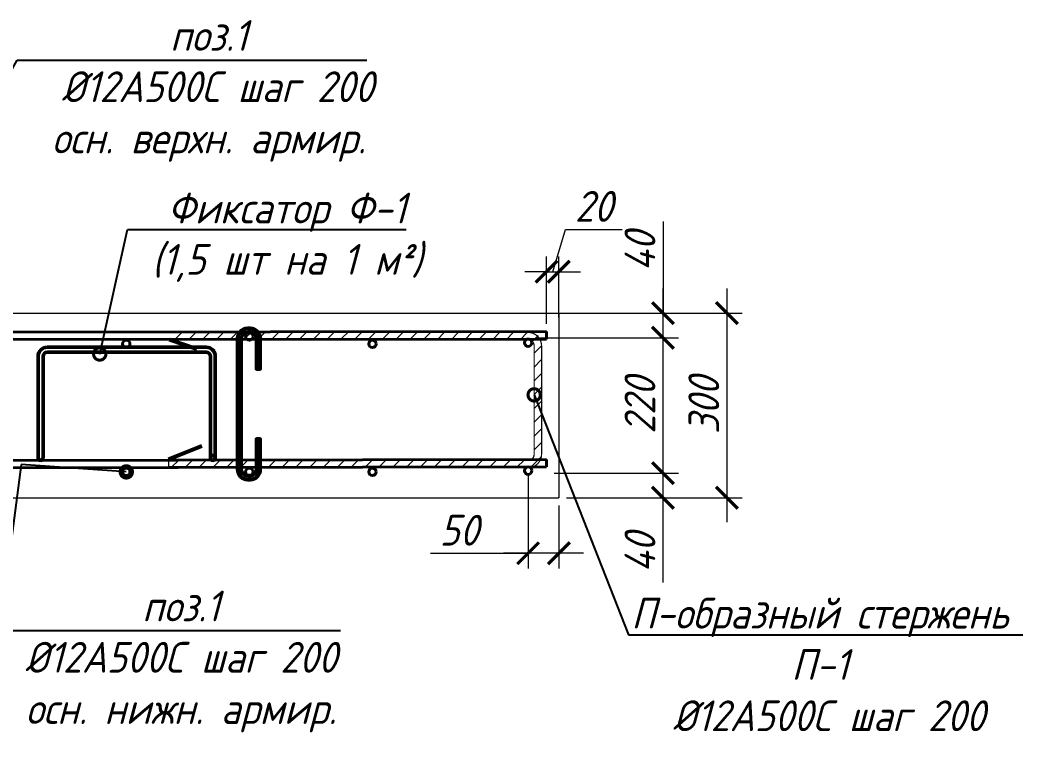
# Model space of a CAD drawing. Header units: millimetres. Extents: x 504091 to 2165846, y 135022 to 442887.
# Drawn here: x 1502811 to 1504441, y 246325 to 247497 of the extents above; entities that cross this region are included whole.
import ezdxf
from ezdxf import colors
from ezdxf.entities.mleader import LeaderData, LeaderLine
from ezdxf.math import Vec2, Vec3

# ---------------------------------------------------------------- set-up
doc = ezdxf.new("R2010")
doc.units = ezdxf.units.MM
doc.layers.get('Defpoints').update_dxf_attribs({"color": 255})
for name, color, linetype, lineweight in [('Арматура 12', 26, 'Continuous', 50), ('К_Арматура 8', 134, 'Continuous', 50), ('КР_Арматура 12', 174, 'Continuous', 40), ('Монолит тонкий', 204, 'Continuous', 9), ('ОПАЛУБКА', 32, 'Continuous', 30), ('Размер', 7, 'Continuous', 13), ('Размеры КР', 164, 'Continuous', 9)]:
    doc.layers.add(name, color=color, linetype=linetype, lineweight=lineweight)
doc.layers.add('Контур', color=7, linetype='Continuous')
doc.styles.add('GOST 2.304_new', font='isocpeur.ttf', dxfattribs={"width": 0.9, "oblique": 15})
doc.dimstyles.new('SPDS 1_20', dxfattribs={"dimscale": 20, "dimtxt": 2.5, "dimasz": 1.77, "dimexe": 1.25, "dimexo": 0.625, "dimtad": 1, "dimdec": 0, "dimrnd": 0.001, "dimtxsty": 'GOST 2.304_new', "dimblk": 'ARCHTICK', "dimcen": 2.5, "dimdle": 2, "dimclrt": 256, "dimadec": 0, "dimazin": 2, "dimtfac": 0.75, "dimtdec": 0, "dimtmove": 1, "dimatfit": 3, "dimfxl": 0, "dimtolj": 1, "dimlwd": 9, "dimlwe": 9, "dimarcsym": 0})
pattern_1 = [(45, (455277.81, 39026.592), (-11.22532015, 11.22532015), [])]

# ---------------------------------------------------------------- blocks, each defined once
blk = doc.blocks.new('_DotSmall')
at = {"color": 0, "linetype": 'ByBlock', "lineweight": 35, "const_width": 0.5}
blk.add_lwpolyline([(-0.0625, 0, 1), (0.0625, 0, 1)], format="xyb", close=True, dxfattribs=at)
blk = doc.blocks.new('_ArchTick')
at = {"color": 0, "linetype": 'ByBlock', "const_width": 0.15}
blk.add_lwpolyline([(-0.5, -0.5), (0.5, 0.5)], dxfattribs=at)
blk = doc.blocks.new('*D4399')
at = {"layer": 'Defpoints', "color": 0, "lineweight": 20, "transparency": 16777216}
for p in [(1503636.5, 246772.6), (1503686.5, 246720.6), (1503636.5, 246630.3)]:
    blk.add_point(p, dxfattribs=at)
at = {"layer": 'Контур', "color": 0, "lineweight": 9, "transparency": 16777216}
for p, q in [((1503636.5, 246760.1), (1503636.5, 246605.3)), ((1503686.5, 246708.1), (1503686.5, 246605.3)), ((1503478.1, 246630.3), (1503636.5, 246630.3)), ((1503726.5, 246630.3), (1503596.5, 246630.3))]:
    blk.add_line(p, q, dxfattribs=at)
at = {"layer": 'Контур', "color": 0, "lineweight": 9, "transparency": 16777216, "xscale": 35.4, "yscale": 35.4, "zscale": 35.4, "rotation": 180}
blk.add_blockref('_ArchTick', (1503636.5, 246630.3), dxfattribs=at)
at = {"layer": 'Контур', "color": 0, "lineweight": 9, "transparency": 16777216, "xscale": 35.4, "yscale": 35.4, "zscale": 35.4}
blk.add_blockref('_ArchTick', (1503686.5, 246630.3), dxfattribs=at)
at = {"layer": 'Контур', "lineweight": 20, "transparency": 16777216, "insert": (1503524.3, 246667.8), "char_height": 50, "attachment_point": 5, "style": 'GOST 2.304_new'}
blk.add_mtext('\\A1;50', dxfattribs=at)
blk = doc.blocks.new('*D4400')
at = {"layer": 'Defpoints', "color": 0, "lineweight": 20, "transparency": 16777216}
for p in [(1503666.5, 246760.6), (1503855.8, 246760.6), (1503686.5, 246720.6)]:
    blk.add_point(p, dxfattribs=at)
at = {"layer": 'Размеры КР', "color": 0, "lineweight": 9, "transparency": 16777216}
for p, q in [((1503855.8, 246680.6), (1503855.8, 246800.6)), ((1503679, 246760.6), (1503880.8, 246760.6)), ((1503699, 246720.6), (1503880.8, 246720.6)), ((1503855.8, 246582.8), (1503855.8, 246720.6))]:
    blk.add_line(p, q, dxfattribs=at)
at = {"layer": 'Размеры КР', "color": 0, "lineweight": 9, "transparency": 16777216, "xscale": 35.4, "yscale": 35.4, "zscale": 35.4}
for p, rotation in [((1503855.8, 246760.6), 90), ((1503855.8, 246720.6), 270)]:
    blk.add_blockref('_ArchTick', p, dxfattribs=dict(at, rotation=rotation))
at = {"layer": 'Размеры КР', "lineweight": 20, "transparency": 16777216, "insert": (1503818.3, 246631.2), "char_height": 50, "attachment_point": 5, "rotation": 90, "style": 'GOST 2.304_new'}
blk.add_mtext('\\A1;40', dxfattribs=at)
blk = doc.blocks.new('*D4401')
at = {"layer": 'Defpoints', "color": 0, "lineweight": 20, "transparency": 16777216}
for p in [(1503636.5, 246980.6), (1503855.8, 246980.6), (1503666.5, 246760.6)]:
    blk.add_point(p, dxfattribs=at)
at = {"layer": 'Размеры КР', "color": 0, "lineweight": 9, "transparency": 16777216}
for p, q in [((1503855.8, 246720.6), (1503855.8, 247020.6)), ((1503649, 246980.6), (1503880.8, 246980.6)), ((1503679, 246760.6), (1503880.8, 246760.6))]:
    blk.add_line(p, q, dxfattribs=at)
at = {"layer": 'Размеры КР', "color": 0, "lineweight": 9, "transparency": 16777216, "xscale": 35.4, "yscale": 35.4, "zscale": 35.4}
for p, rotation in [((1503855.8, 246980.6), 90), ((1503855.8, 246760.6), 270)]:
    blk.add_blockref('_ArchTick', p, dxfattribs=dict(at, rotation=rotation))
at = {"layer": 'Размеры КР', "lineweight": 20, "transparency": 16777216, "insert": (1503818.3, 246870.6), "char_height": 50, "attachment_point": 5, "rotation": 90, "style": 'GOST 2.304_new'}
blk.add_mtext('\\A1;220', dxfattribs=at)
blk = doc.blocks.new('*D4402')
at = {"layer": 'Defpoints', "color": 0, "lineweight": 20, "transparency": 16777216}
for p in [(1503636.5, 247020.6), (1503855.8, 247020.6), (1503636.5, 246980.6)]:
    blk.add_point(p, dxfattribs=at)
at = {"layer": 'Размеры КР', "color": 0, "lineweight": 9, "transparency": 16777216}
for p, q in [((1503855.8, 247169.4), (1503855.8, 247020.6)), ((1503855.8, 246940.6), (1503855.8, 247060.6)), ((1503649, 247020.6), (1503880.8, 247020.6)), ((1503649, 246980.6), (1503880.8, 246980.6))]:
    blk.add_line(p, q, dxfattribs=at)
at = {"layer": 'Размеры КР', "color": 0, "lineweight": 9, "transparency": 16777216, "xscale": 35.4, "yscale": 35.4, "zscale": 35.4}
for p, rotation in [((1503855.8, 247020.6), 90), ((1503855.8, 246980.6), 270)]:
    blk.add_blockref('_ArchTick', p, dxfattribs=dict(at, rotation=rotation))
at = {"layer": 'Размеры КР', "lineweight": 20, "transparency": 16777216, "insert": (1503818.3, 247120.9), "char_height": 50, "attachment_point": 5, "rotation": 90, "style": 'GOST 2.304_new'}
blk.add_mtext('\\A1;40', dxfattribs=at)
blk = doc.blocks.new('*D4403')
at = {"layer": 'Defpoints', "color": 0, "lineweight": 20, "transparency": 16777216}
for p in [(1503734.7, 247020.6), (1503749.3, 246720.6), (1503959.6, 246720.6)]:
    blk.add_point(p, dxfattribs=at)
at = {"layer": 'Размеры КР', "color": 0, "lineweight": 9, "transparency": 16777216}
for p, q in [((1503959.6, 247060.6), (1503959.6, 246680.6)), ((1503747.2, 247020.6), (1503984.6, 247020.6)), ((1503761.8, 246720.6), (1503984.6, 246720.6))]:
    blk.add_line(p, q, dxfattribs=at)
at = {"layer": 'Размеры КР', "color": 0, "lineweight": 9, "transparency": 16777216, "xscale": 35.4, "yscale": 35.4, "zscale": 35.4}
for p, rotation in [((1503959.6, 247020.6), 90), ((1503959.6, 246720.6), 270)]:
    blk.add_blockref('_ArchTick', p, dxfattribs=dict(at, rotation=rotation))
at = {"layer": 'Размеры КР', "lineweight": 20, "transparency": 16777216, "insert": (1503922.1, 246870.6), "char_height": 50, "attachment_point": 5, "rotation": 90, "style": 'GOST 2.304_new'}
blk.add_mtext('\\A1;300', dxfattribs=at)
blk = doc.blocks.new('*D4405')
at = {"layer": 'Defpoints', "color": 0, "lineweight": 20, "transparency": 16777216}
for p in [(1503686.5, 247087.9), (1503666.5, 246990.6), (1503686.5, 247001.2)]:
    blk.add_point(p, dxfattribs=at)
at = {"layer": 'Размеры КР', "color": 0, "lineweight": 9, "transparency": 16777216}
for p, q in [((1503676.5, 247087.9), (1503697.1, 247156.7)), ((1503697.1, 247156.7), (1503789.5, 247156.7)), ((1503666.5, 247003.1), (1503666.5, 247112.9)), ((1503686.5, 247013.7), (1503686.5, 247112.9)), ((1503666.5, 247087.9), (1503631.1, 247087.9)), ((1503666.5, 247087.9), (1503686.5, 247087.9)), ((1503666.5, 247087.9), (1503686.5, 247087.9)), ((1503686.5, 247087.9), (1503721.9, 247087.9))]:
    blk.add_line(p, q, dxfattribs=at)
at = {"layer": 'Размеры КР', "color": 0, "lineweight": 9, "transparency": 16777216, "xscale": 35.4, "yscale": 35.4, "zscale": 35.4}
blk.add_blockref('_ArchTick', (1503666.5, 247087.9), dxfattribs=at)
at = {"layer": 'Размеры КР', "color": 0, "lineweight": 9, "transparency": 16777216, "xscale": 35.4, "yscale": 35.4, "zscale": 35.4, "rotation": 180}
blk.add_blockref('_ArchTick', (1503686.5, 247087.9), dxfattribs=at)
at = {"layer": 'Размеры КР', "lineweight": 20, "transparency": 16777216, "insert": (1503743.3, 247194.2), "char_height": 50, "attachment_point": 5, "style": 'GOST 2.304_new'}
blk.add_mtext('\\A1;20', dxfattribs=at)
blk = doc.blocks.new('A$C433aea4c')
at = {"layer": 'К_Арматура 8', "ltscale": 40}
for p, q in [((98.2, 40.5), (356.2, 40.5)), ((83.2, 25.5), (83.2, -139.5)), ((91.2, 25.5), (91.2, -139.5)), ((98.2, 32.5), (356.2, 32.5)), ((363.2, 25.5), (363.2, -139.5)), ((371.2, 25.5), (371.2, -139.5))]:
    blk.add_line(p, q, dxfattribs=at)
blk.add_circle((87.2, -139.5), 4, dxfattribs=at)
for centre, radius, start, end in [((98.2, 25.5), 15, 90, 180), ((356.2, 25.5), 15, 0, 90), ((98.2, 25.5), 7, 90, 180), ((356.2, 25.5), 7, 0, 90), ((367.2, -139.5), 4, 180, 0)]:
    blk.add_arc(centre, radius, start, end, dxfattribs=at)

msp = doc.modelspace()

# ---------------------------------------------------------------- hatches: boundary and pattern name
at = {"layer": 'Размер', "lineweight": 13, "transparency": 33554687}
h = msp.add_hatch(dxfattribs=at)
h.set_pattern_fill('ANSI31', color=256, scale=5)
h.set_pattern_definition(pattern_1)
edge = h.paths.add_edge_path()
edge.add_line((1503472.2475, 246979.3418), (1503051.5239, 246979.3418))
edge.add_line((1503051.5239, 246979.3418), (1503051.5433, 246990.0515))
edge.add_line((1503051.5433, 246990.0515), (1503466.0094, 246991.3418))
h = msp.add_hatch(dxfattribs=at)
h.set_pattern_fill('ANSI31', color=256, scale=5)
h.set_pattern_definition(pattern_1)
edge = h.paths.add_edge_path()
edge.add_line((1503658.4091, 246969.4418), (1503658.4091, 246793.2418))
edge.add_arc((1503633.7397, 246794.3889), 24.6961, 276.4386726, 357.3376663, ccw=False)
edge.add_line((1503636.5091, 246769.8487), (1503052.307, 246769.8487))
edge.add_line((1503052.307, 246769.8487), (1503052.307, 246782.3418))
edge.add_line((1503052.307, 246782.3418), (1503636.5091, 246782.3418))
edge.add_arc((1503634.5778, 246794.0418), 11.8583, 279.3730654, 356.1319054)
edge.add_line((1503646.4091, 246793.2418), (1503646.4091, 246969.4418))
edge.add_arc((1503639.0566, 246970.497), 7.4279, 351.8330302, 470.0749682)
edge.add_line((1503636.507, 246977.4736), (1503468.12, 246977.4736))
edge.add_line((1503468.12, 246977.4736), (1503465.0447, 246989.4754))
edge.add_line((1503465.0447, 246989.4754), (1503636.5091, 246989.4754))
edge.add_arc((1503639.3862, 246970.6335), 19.0602, 356.4153049, 458.6817586, ccw=False)

# ---------------------------------------------------------------- linework, layer by layer
at = {"layer": 'Арматура 12', "lineweight": 53, "ltscale": 20}
for p, q in [((1503053.9194, 246977.8652), (1503098.3077, 246962.7316)), ((1503052.307, 246783.3418), (1503106.0164, 246804.7438))]:
    msp.add_line(p, q, dxfattribs=at)
msp.add_lwpolyline([(1503051.5433, 246990.0515, 2, 2, 0), (1503636.5091, 246989.3418, 2, 2, -0.414213562), (1503658.4091, 246967.4418, 2, 2, 0), (1503658.4091, 246791.2418, 2, 2, -0.414213562), (1503636.5091, 246769.3418, 2, 2, 0), (1503052.307, 246771.3418, 2, 2, 0), (1503052.307, 246783.3418, 2, 2, 0), (1503636.5091, 246781.3418, 2, 2, 0.414213562), (1503646.4091, 246791.2418, 2, 2, 0), (1503646.4091, 246967.4418, 2, 2, 0.414213562), (1503636.5091, 246977.3418, 2, 2, 0), (1503051.5239, 246979.3418, 0, 0, 0)], format="xyseb", close=True, dxfattribs=at)
for points in [[(1503170.3598, 246976.5734, -0.468919726), (1503180.8598, 246989.4773), (1503184.705, 246989.4773, -0.414213562), (1503195.205, 246978.9773), (1503195.205, 246930.0617), (1503201.205, 246930.0617), (1503201.205, 246978.9773, 0.414213562), (1503184.705, 246995.4773), (1503180.8598, 246995.4773, 0.450955437), (1503164.3598, 246976.5734, 0.242110317)], [(1503164.3598, 246768.5734), (1503164.3598, 246766.8173, 0.414213562), (1503180.8598, 246750.3173), (1503184.705, 246750.3173, 0.414213562), (1503201.205, 246766.8173), (1503201.205, 246815.7472), (1503195.205, 246815.7472), (1503195.205, 246766.8173, -0.414213562), (1503184.705, 246756.3173), (1503180.8598, 246756.3173, -0.414213562), (1503170.3598, 246766.8173), (1503170.3598, 246768.5734)]]:
    msp.add_lwpolyline(points, format="xyb", dxfattribs=at)
msp.add_lwpolyline([(1503170.3598, 246768.5734), (1503170.3598, 246976.5734), (1503164.3598, 246976.5734), (1503164.3598, 246768.5734)], close=True, dxfattribs=at)
at = {"layer": 'КР_Арматура 12', "ltscale": 12}
for p, q in [((1503666.5007, 246990.5734), (1501906.5007, 246988.5734)), ((1501906.5007, 246988.5734), (1503666.5007, 246990.5734)), ((1503666.5007, 246978.5734), (1503666.5007, 246990.5734)), ((1503666.5007, 246978.5734), (1501906.5007, 246976.5734)), ((1501906.5007, 246976.5734), (1503666.5007, 246978.5734)), ((1503666.5007, 246782.5734), (1501903.5007, 246779.8464)), ((1503666.5007, 246770.5734), (1503666.5007, 246782.5734)), ((1503666.5007, 246770.5734), (1501903.5007, 246768.3004))]:
    msp.add_line(p, q, dxfattribs=at)
for centre in [(1502983.5007, 246970.5734), (1503183.5007, 246982.5734), (1503383.5007, 246970.5734), (1503636.5007, 246972.5734), (1502983.5007, 246762.5734), (1503183.5007, 246762.5734), (1503383.5007, 246762.5734), (1503636.5007, 246764.5734)]:
    msp.add_circle(centre, 6, dxfattribs=at)
at = {"layer": 'Монолит тонкий', "lineweight": 13, "ltscale": 100}
for p, q in [((1502386.5007, 247020.5837), (1503686.5007, 247020.5837)), ((1503686.5007, 247020.5837), (1503686.5007, 246720.5837)), ((1501886.5007, 246720.5837), (1503686.5007, 246720.5837))]:
    msp.add_line(p, q, dxfattribs=at)

# ---------------------------------------------------------------- block references
at = {"layer": 'ОПАЛУБКА', "ltscale": 50, "xscale": -1}
msp.add_blockref('A$C433aea4c', (1503211.3683, 246924.8286), dxfattribs=at)

# ---------------------------------------------------------------- dimensions: what is measured, and where the dimension line sits
at = {"layer": 'Контур', "lineweight": 20}
dim = msp.add_linear_dim(base=(1503636.5007, 246630.3284), p1=(1503686.5007, 246720.5837), p2=(1503636.5007, 246772.5734), angle=180, dimstyle='SPDS 1_20', dxfattribs=at)
dim.commit()
dim.dimension.update_dxf_attribs({"geometry": '*D4399', "text_midpoint": (1503524.3431, 246650.2734), "dimtype": 160})
at = {"layer": 'Размеры КР', "lineweight": 20}
for base, p1, p2, angle, picture, middle in [((1503686.5007, 247087.9359), (1503666.5007, 246990.5734), (1503686.5007, 247001.2321), 180, '*D4405', (1503709.6257, 247194.1859)), ((1503959.582, 246720.5837), (1503734.7188, 247020.5837), (1503749.3013, 246720.5837), 90, '*D4403', (1503922.082, 246870.5837)), ((1503855.773, 246980.5734), (1503666.5007, 246760.5734), (1503636.5007, 246980.5734), 90, '*D4401', (1503818.273, 246870.5734))]:
    dim = msp.add_linear_dim(base=base, p1=p1, p2=p2, angle=angle, dimstyle='SPDS 1_20', dxfattribs=at)
    dim.commit()
    dim.dimension.update_dxf_attribs({"geometry": picture, "text_midpoint": middle})
for base, p1, p2, picture, middle in [((1503855.773, 247020.5837), (1503636.5007, 246980.5734), (1503636.5007, 247020.5837), '*D4402', (1503849.0532, 247120.9368)), ((1503855.773, 246760.5734), (1503686.5007, 246720.5837), (1503666.5007, 246760.5734), '*D4400', (1503865.937, 246631.2093))]:
    dim = msp.add_linear_dim(base=base, p1=p1, p2=p2, angle=90, dimstyle='SPDS 1_20', dxfattribs=at)
    dim.commit()
    dim.dimension.update_dxf_attribs({"geometry": picture, "text_midpoint": middle, "dimtype": 160})

# ---------------------------------------------------------------- leaders
at = {"layer": 'Размер', "ltscale": 20}
ml = msp.add_multileader_mtext('Standard', dxfattribs=at)
ml.set_content('\\A1;поз.1\\P %%C12А500С шаг 200\\Pосн. верхн. армир.', color=256, style='GOST 2.304_new')
ml.set_leader_properties()
ml.set_arrow_properties(name='DOTSMALL')
ml.build(insert=Vec2(0, 0))
ml.multileader.update_dxf_attribs({"text_left_attachment_type": 6, "text_right_attachment_type": 6, "arrow_head_size": 40})
ctx = ml.context
ctx.base_point, ctx.char_height, ctx.arrow_head_size, ctx.landing_gap_size, ctx.plane_origin = Vec3(1502814.1185, 247432.0174), 50, 40, 0, Vec3(1505650.3365, 276676.2365)
ctx.left_attachment, ctx.right_attachment, ctx.text_align_type = 6, 6, 1
notes = []
notes.append((ctx, [(0, (1, 1, 0), (1502806.1185, 247432.0174), (1, 0), 8, [(1, [(1502692.378, 246971.0325), (1502553.5007, 246982.5734)], 0, [])])]))
ctx.mtext.insert, ctx.mtext.width, ctx.mtext.alignment, ctx.mtext.flow_direction = Vec3(1503117.6122, 247497.0174), 896.133701, 2, 5
ml = msp.add_multileader_mtext('Standard', dxfattribs=at)
ml.set_content('\\A1;Фиксатор Ф-1 \\P(1,5 шт на 1 м²)', color=256, style='GOST 2.304_new')
ml.set_leader_properties()
ml.set_arrow_properties(name='DOTSMALL')
ml.build(insert=Vec2(0, 0))
ml.multileader.update_dxf_attribs({"text_left_attachment_type": 6, "text_right_attachment_type": 6, "arrow_head_size": 40})
ctx = ml.context
ctx.base_point, ctx.char_height, ctx.arrow_head_size, ctx.landing_gap_size, ctx.plane_origin = Vec3(1502993.6737, 247156.419), 50, 40, 0, Vec3(1503089.5757, 275774.1255)
ctx.left_attachment, ctx.right_attachment, ctx.text_align_type = 6, 6, 1
notes.append((ctx, [(0, (1, 1, 0), (1502985.6737, 247156.419), (1, 0), 8, [(1, [(1502940.3067, 246954.1875)], 0, [])])]))
ctx.mtext.insert, ctx.mtext.width, ctx.mtext.alignment, ctx.mtext.flow_direction = Vec3(1503244.5328, 247216.419), 543.43425, 2, 5
ml = msp.add_multileader_mtext('Standard', dxfattribs=at)
ml.set_content('\\A1;П-образный стержень П-1\\P %%C12А500С шаг 200', color=256, style='GOST 2.304_new')
ml.set_leader_properties()
ml.set_arrow_properties(name='DOTSMALL')
ml.build(insert=Vec2(0, 0))
ml.multileader.update_dxf_attribs({"text_left_attachment_type": 6, "text_right_attachment_type": 6, "arrow_head_size": 40})
ctx = ml.context
ctx.base_point, ctx.char_height, ctx.arrow_head_size, ctx.landing_gap_size, ctx.plane_origin = Vec3(1503807.4996, 246497.8665), 50, 40, 0, Vec3(1501963.5618, 276488.6322)
ctx.left_attachment, ctx.right_attachment, ctx.text_align_type = 6, 6, 1
notes.append((ctx, [(1, (1, 1, 0), (1503799.4996, 246497.8665), (1, 0), 8, [(1, [(1503646.4091, 246887.7414)], 0, [])])]))
ctx.mtext.insert, ctx.mtext.rotation, ctx.mtext.width, ctx.mtext.alignment, ctx.mtext.flow_direction = Vec3(1504110.9932, 246557.8665), 6.283185307, 627.027399, 2, 5
ml = msp.add_multileader_mtext('Standard', dxfattribs=at)
ml.set_content('\\A1;поз.1\\P%%C12А500С шаг 200\\Pосн. нижн. армир.', color=256, style='GOST 2.304_new')
ml.set_leader_properties()
ml.set_arrow_properties(name='DOTSMALL')
ml.build(insert=Vec2(0, 0))
ml.multileader.update_dxf_attribs({"text_left_attachment_type": 6, "text_right_attachment_type": 6, "arrow_head_size": 40})
ctx = ml.context
ctx.base_point, ctx.char_height, ctx.arrow_head_size, ctx.landing_gap_size, ctx.plane_origin = Vec3(1502784.7459, 246504.5701), 50, 40, 0, Vec3(1504659.405, 275618.7349)
ctx.left_attachment, ctx.right_attachment, ctx.text_align_type = 6, 6, 1
notes.append((ctx, [(0, (1, 1, 0), (1502776.7459, 246504.5701), (1, 0), 8, [(0, [(1502983.5007, 246762.5734), (1502812.4455, 246774.6701)], 0, [])])]))
ctx.mtext.insert, ctx.mtext.width, ctx.mtext.alignment, ctx.mtext.flow_direction = Vec3(1503072.4895, 246569.5701), 821.237763, 2, 5
for ctx, leaders in notes:
    for number, flags, end, landing, length, lines in leaders:
        leader = LeaderData()
        leader.index, (leader.has_last_leader_line, leader.has_dogleg_vector, leader.attachment_direction) = number, flags
        leader.last_leader_point, leader.dogleg_vector, leader.dogleg_length = Vec3(end), Vec3(landing), length
        for number, points, colour, breaks in lines:
            line = LeaderLine()
            line.index, line.vertices, line.color, line.breaks = number, Vec3.list(points), colors.encode_raw_color(colour), breaks
            leader.lines.append(line)
        ctx.leaders.append(leader)

doc.saveas('drawing.dxf')
